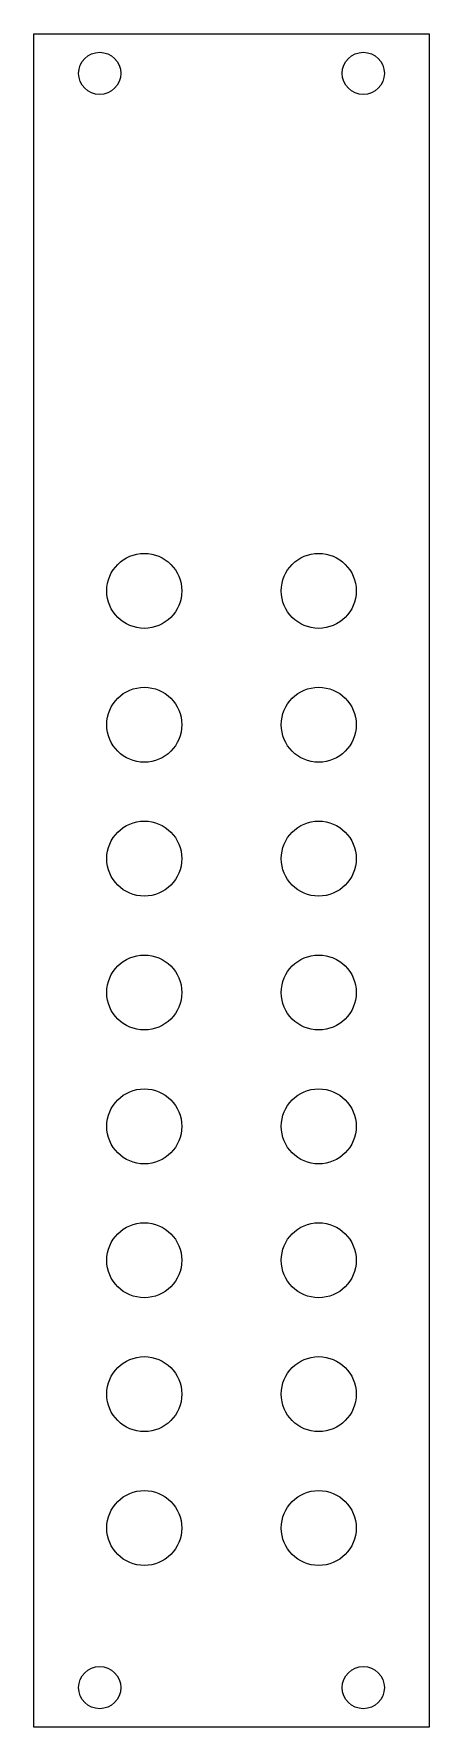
# Model space of a CAD drawing. Header units: millimetres. Extents: x -175 to 2286, y -1714 to 1134.
# Drawn here: x -175.4 to -145.4, y 356.8 to 485.3 of the extents above; entities that cross this region are included whole.
import ezdxf

# ---------------------------------------------------------------- set-up
doc = ezdxf.new("R2010")
doc.units = ezdxf.units.MM
doc.layers.add('TopSilkLayer', color=7, linetype='Continuous', true_color=0xffcc00)

msp = doc.modelspace()

# ---------------------------------------------------------------- linework, layer by layer
msp.add_lwpolyline([(-175.436, 485.266), (-145.436, 485.266), (-145.436, 356.766), (-175.436, 356.766)], close=True)
for centre in [(-170.436, 482.266), (-150.436, 482.266), (-170.436, 359.766), (-150.436, 359.766)]:
    msp.add_circle(centre, 1.6)
at = {"layer": 'TopSilkLayer'}
for centre in [(-167.056, 442.996), (-153.816, 442.996), (-167.056, 432.836), (-153.816, 432.836), (-167.056, 422.676), (-153.816, 422.676), (-167.056, 412.516), (-153.816, 412.516), (-167.056, 402.356), (-153.816, 402.356), (-167.056, 392.196), (-153.816, 392.196), (-167.056, 382.036), (-153.816, 382.036), (-167.056, 371.876), (-153.816, 371.876)]:
    msp.add_circle(centre, 2.845, dxfattribs=at)

doc.saveas('drawing.dxf')
